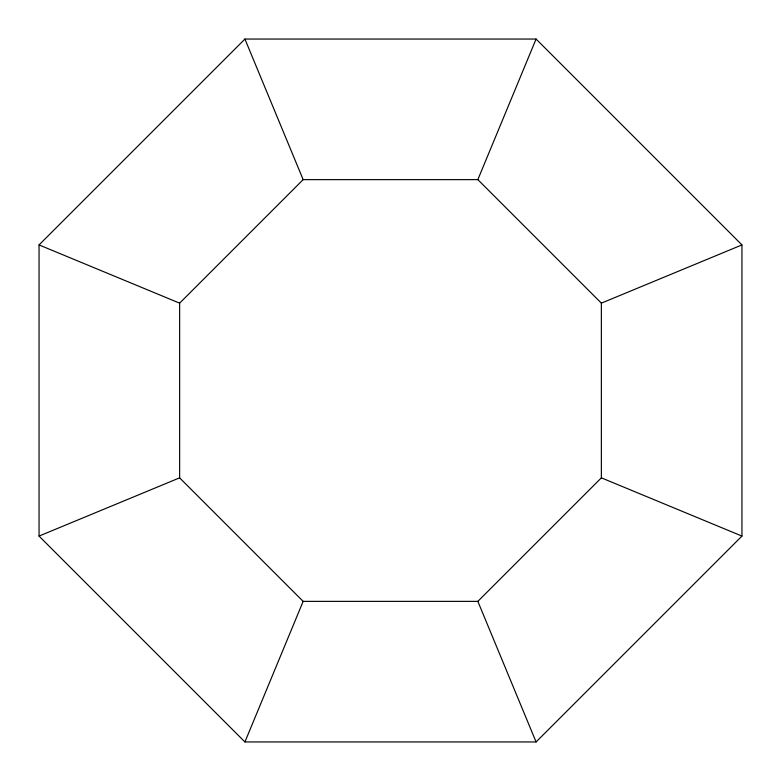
<?xml version="1.0" encoding="UTF-8"?>
<svg xmlns="http://www.w3.org/2000/svg" width="781" height="781" viewBox="0 0 781 781"><rect width="100%" height="100%" fill="white"/><g stroke="black" fill="none" stroke-linecap="round" stroke-linejoin="round"><path stroke-width="1.17" d="M244.922 741.95L536.078 741.95L741.95 536.078L741.95 244.922L536.078 39.05L244.922 39.05L39.05 244.922L39.05 536.078L244.922 741.95L303.155 601.37L477.845 601.37L601.37 477.845L601.37 303.155L477.845 179.63L303.155 179.63L179.63 303.155L179.63 477.845L303.155 601.37M477.845 179.63L536.078 39.05M39.05 536.078L179.63 477.845M601.37 303.155L741.95 244.922M39.05 244.922L179.63 303.155M601.37 477.845L741.95 536.078M244.922 39.05L303.155 179.63M477.845 601.37L536.078 741.95"/></g></svg>
